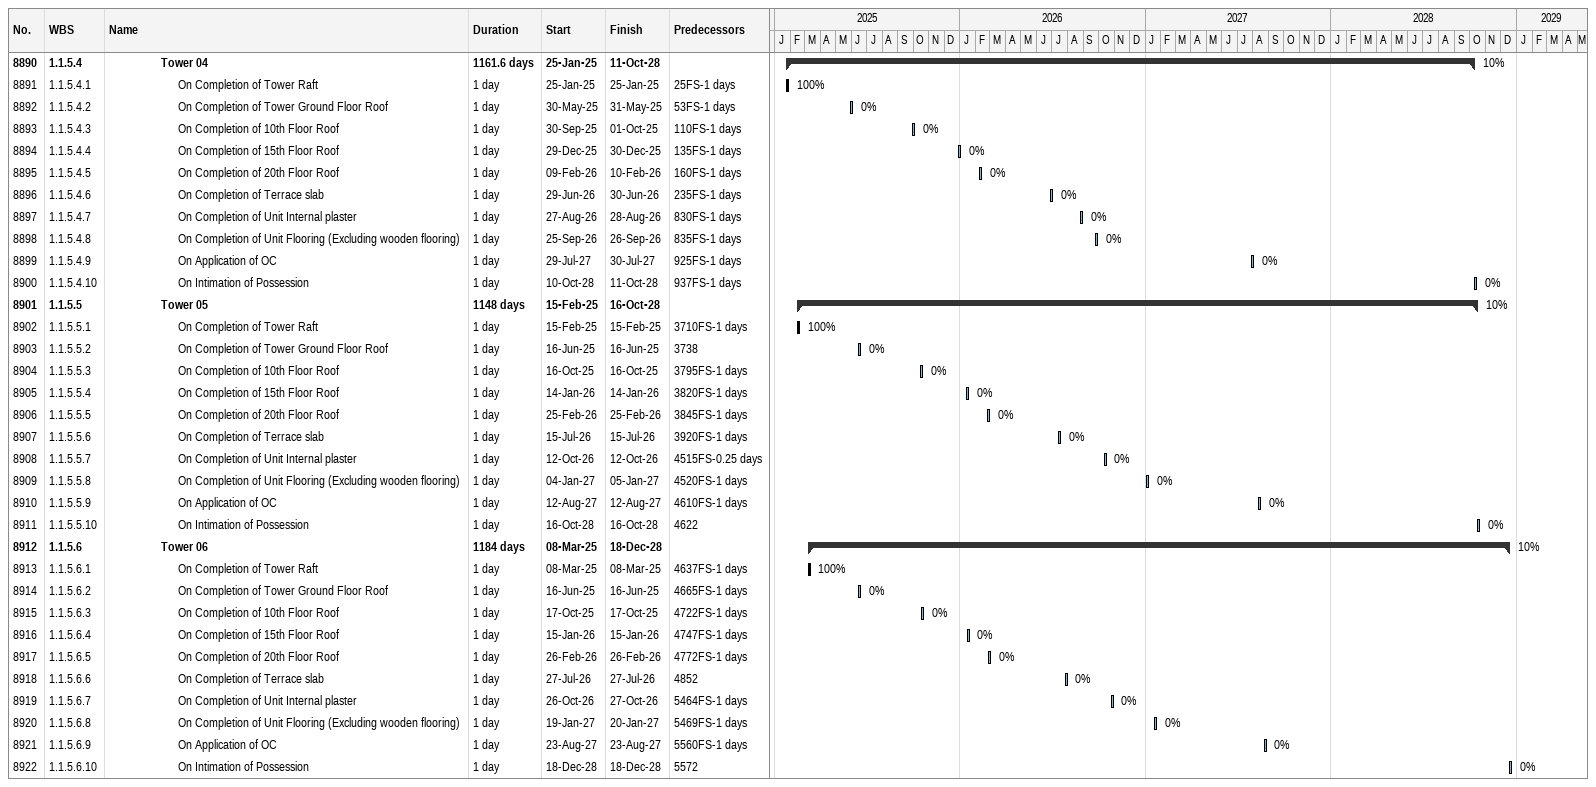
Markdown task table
| ID | WBS | Task | Duration | Start | Finish | Predecessors | % complete |
|---|---|---|---|---|---|---|---|
| 8890 | 1.1.5.4 | **Tower 04** | 1161.6d | 2025-01-25 | 2028-10-11 |  | 10 |
| 8891 | 1.1.5.4.1 | On Completion of Tower Raft | 1d | 2025-01-25 | 2025-01-25 | 25FS-1d | 100 |
| 8892 | 1.1.5.4.2 | On Completion of Tower Ground Floor Roof | 1d | 2025-05-30 | 2025-05-31 | 53FS-1d | 0 |
| 8893 | 1.1.5.4.3 | On Completion of 10th Floor Roof | 1d | 2025-09-30 | 2025-10-01 | 110FS-1d | 0 |
| 8894 | 1.1.5.4.4 | On Completion of 15th Floor Roof | 1d | 2025-12-29 | 2025-12-30 | 135FS-1d | 0 |
| 8895 | 1.1.5.4.5 | On Completion of 20th Floor Roof | 1d | 2026-02-09 | 2026-02-10 | 160FS-1d | 0 |
| 8896 | 1.1.5.4.6 | On Completion of Terrace slab | 1d | 2026-06-29 | 2026-06-30 | 235FS-1d | 0 |
| 8897 | 1.1.5.4.7 | On Completion of Unit Internal plaster | 1d | 2026-08-27 | 2026-08-28 | 830FS-1d | 0 |
| 8898 | 1.1.5.4.8 | On Completion of Unit Flooring (Excluding wooden flooring) | 1d | 2026-09-25 | 2026-09-26 | 835FS-1d | 0 |
| 8899 | 1.1.5.4.9 | On Application of OC | 1d | 2027-07-29 | 2027-07-30 | 925FS-1d | 0 |
| 8900 | 1.1.5.4.10 | On Intimation of Possession | 1d | 2028-10-10 | 2028-10-11 | 937FS-1d | 0 |
| 8901 | 1.1.5.5 | **Tower 05** | 1148d | 2025-02-15 | 2028-10-16 |  | 10 |
| 8902 | 1.1.5.5.1 | On Completion of Tower Raft | 1d | 2025-02-15 | 2025-02-15 | 3710FS-1d | 100 |
| 8903 | 1.1.5.5.2 | On Completion of Tower Ground Floor Roof | 1d | 2025-06-16 | 2025-06-16 | 3738 | 0 |
| 8904 | 1.1.5.5.3 | On Completion of 10th Floor Roof | 1d | 2025-10-16 | 2025-10-16 | 3795FS-1d | 0 |
| 8905 | 1.1.5.5.4 | On Completion of 15th Floor Roof | 1d | 2026-01-14 | 2026-01-14 | 3820FS-1d | 0 |
| 8906 | 1.1.5.5.5 | On Completion of 20th Floor Roof | 1d | 2026-02-25 | 2026-02-25 | 3845FS-1d | 0 |
| 8907 | 1.1.5.5.6 | On Completion of Terrace slab | 1d | 2026-07-15 | 2026-07-15 | 3920FS-1d | 0 |
| 8908 | 1.1.5.5.7 | On Completion of Unit Internal plaster | 1d | 2026-10-12 | 2026-10-12 | 4515FS-0.25d | 0 |
| 8909 | 1.1.5.5.8 | On Completion of Unit Flooring (Excluding wooden flooring) | 1d | 2027-01-04 | 2027-01-05 | 4520FS-1d | 0 |
| 8910 | 1.1.5.5.9 | On Application of OC | 1d | 2027-08-12 | 2027-08-12 | 4610FS-1d | 0 |
| 8911 | 1.1.5.5.10 | On Intimation of Possession | 1d | 2028-10-16 | 2028-10-16 | 4622 | 0 |
| 8912 | 1.1.5.6 | **Tower 06** | 1184d | 2025-03-08 | 2028-12-18 |  | 10 |
| 8913 | 1.1.5.6.1 | On Completion of Tower Raft | 1d | 2025-03-08 | 2025-03-08 | 4637FS-1d | 100 |
| 8914 | 1.1.5.6.2 | On Completion of Tower Ground Floor Roof | 1d | 2025-06-16 | 2025-06-16 | 4665FS-1d | 0 |
| 8915 | 1.1.5.6.3 | On Completion of 10th Floor Roof | 1d | 2025-10-17 | 2025-10-17 | 4722FS-1d | 0 |
| 8916 | 1.1.5.6.4 | On Completion of 15th Floor Roof | 1d | 2026-01-15 | 2026-01-15 | 4747FS-1d | 0 |
| 8917 | 1.1.5.6.5 | On Completion of 20th Floor Roof | 1d | 2026-02-26 | 2026-02-26 | 4772FS-1d | 0 |
| 8918 | 1.1.5.6.6 | On Completion of Terrace slab | 1d | 2026-07-27 | 2026-07-27 | 4852 | 0 |
| 8919 | 1.1.5.6.7 | On Completion of Unit Internal plaster | 1d | 2026-10-26 | 2026-10-27 | 5464FS-1d | 0 |
| 8920 | 1.1.5.6.8 | On Completion of Unit Flooring (Excluding wooden flooring) | 1d | 2027-01-19 | 2027-01-20 | 5469FS-1d | 0 |
| 8921 | 1.1.5.6.9 | On Application of OC | 1d | 2027-08-23 | 2027-08-23 | 5560FS-1d | 0 |
| 8922 | 1.1.5.6.10 | On Intimation of Possession | 1d | 2028-12-18 | 2028-12-18 | 5572 | 0 |
